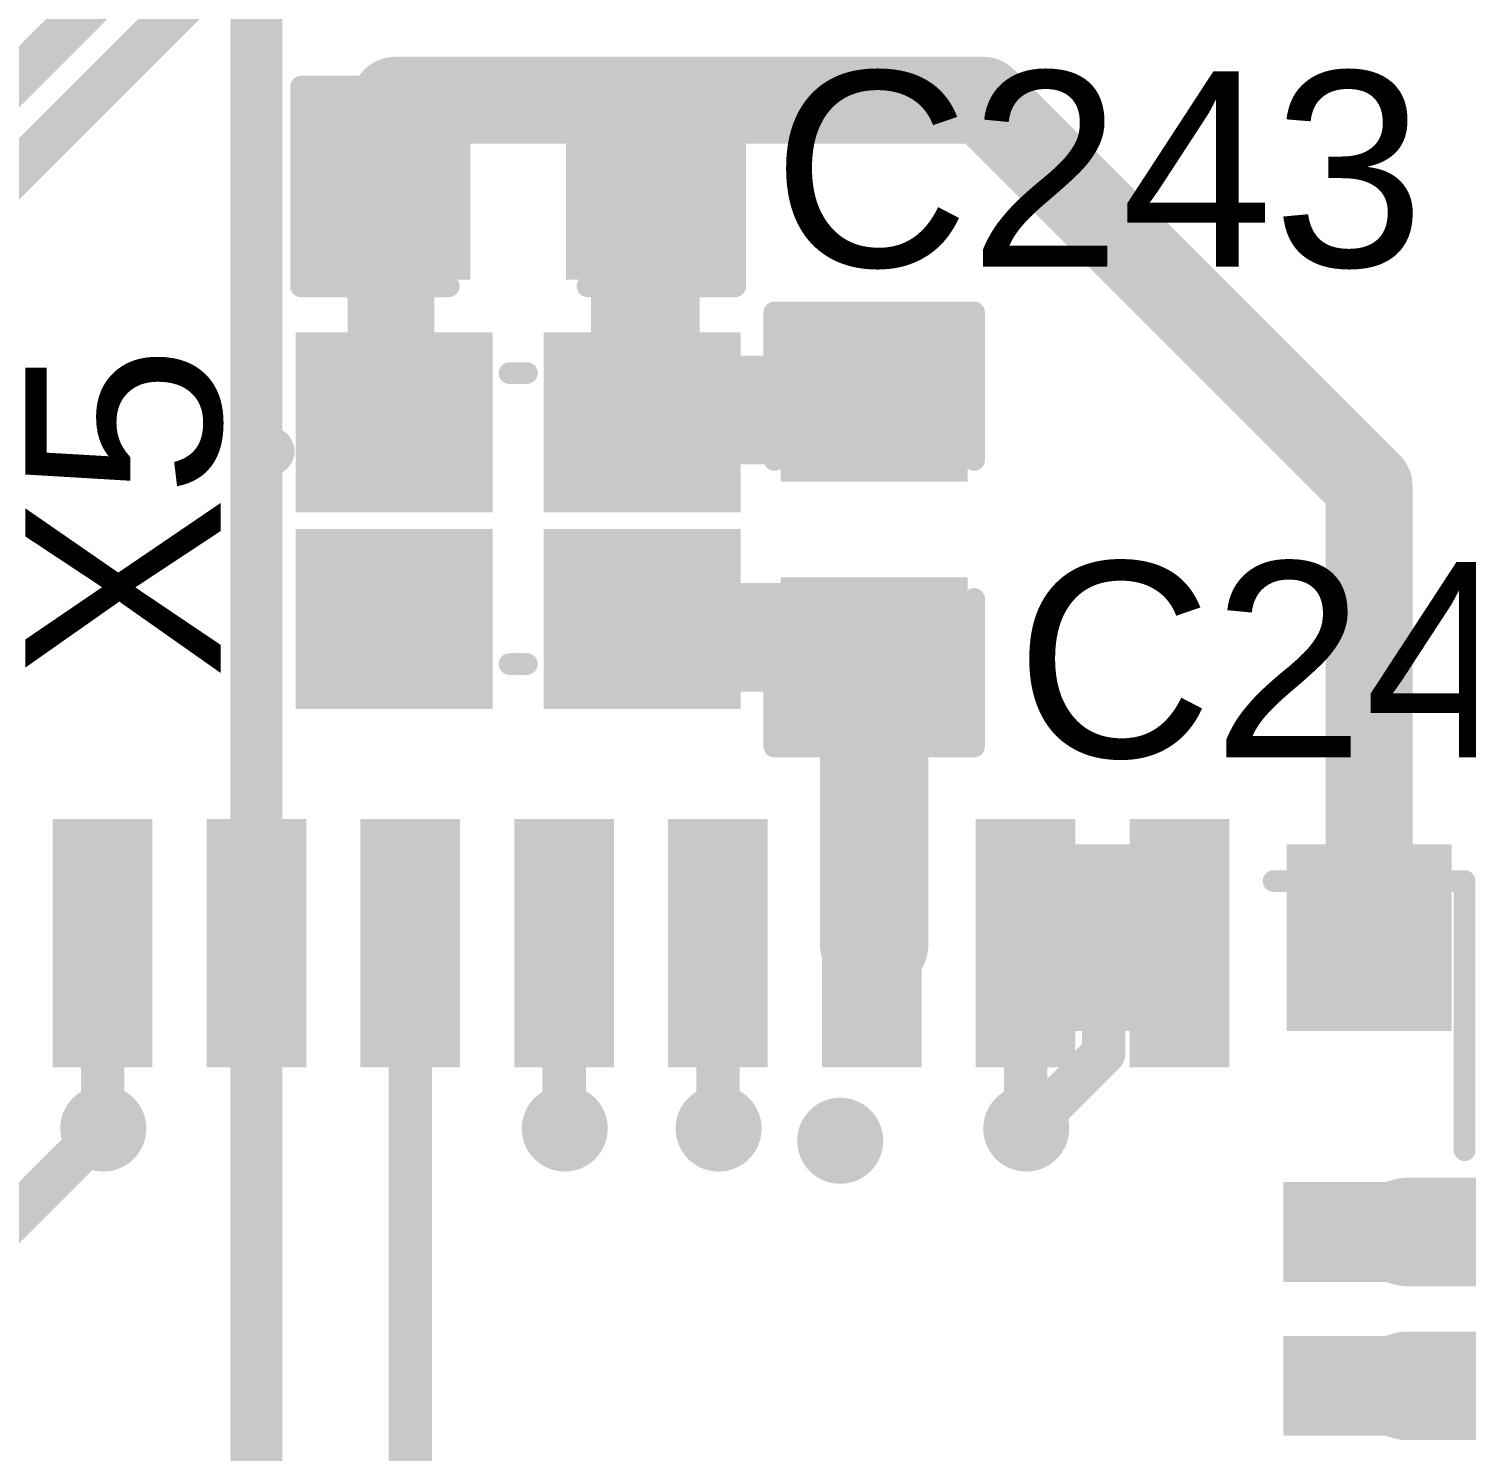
# Model space of a CAD drawing. Header units: millimetres. Extents: x -0.39 to 4.37, y -0.38 to 3.54.
# Drawn here: x 3.4101 to 3.7412, y 2.2055 to 2.5332 of the extents above; entities that cross this region are included whole.
import ezdxf

# ---------------------------------------------------------------- set-up
doc = ezdxf.new("R2010")
doc.units = ezdxf.units.MM
doc.header["$MEASUREMENT"] = 0
for name, color, linetype in [('BottomLayer', 5, 'Continuous'), ('BottomPaste', 16, 'Continuous'), ('BottomSolder', 6, 'Continuous'), ('TopLayer', 1, 'Continuous'), ('TopOverlay', 2, 'Continuous'), ('TopPaste', 8, 'Continuous'), ('TopSolder', 216, 'Continuous'), ('ViaHoleLayer', 16, 'Continuous')]:
    doc.layers.add(name, color=color, linetype=linetype)
doc.styles.add('Arial', font='', dxfattribs={"height": 0.2})
doc.styles.get('Arial').set_extended_font_data('Arial')

# ---------------------------------------------------------------- blocks, each defined once
blk = doc.blocks.new('Q22FA12800078_74')
at = {"layer": 'TopLayer'}
for points in [[(-0.04724, 0.03937), (-0.00984, 0.03937), (-0.00984, 0.0059), (-0.04724, 0.0059)], [(0.00984, 0.03937), (0.04724, 0.03937), (0.04724, 0.0059), (0.00984, 0.0059)], [(-0.04724, -0.0059), (-0.00984, -0.0059), (-0.00984, -0.03937), (-0.04724, -0.03937)], [(0.00984, -0.0059), (0.04724, -0.0059), (0.04724, -0.03937), (0.00984, -0.03937)]]:
    blk.add_hatch(color=1, dxfattribs=at).paths.add_polyline_path(points)
at = {"layer": 'TopPaste'}
for points in [[(-0.04724, 0.03937), (-0.00984, 0.03937), (-0.00984, 0.0059), (-0.04724, 0.0059)], [(0.00984, 0.03937), (0.04724, 0.03937), (0.04724, 0.0059), (0.00984, 0.0059)], [(-0.04724, -0.0059), (-0.00984, -0.0059), (-0.00984, -0.03937), (-0.04724, -0.03937)], [(0.00984, -0.0059), (0.04724, -0.0059), (0.04724, -0.03937), (0.00984, -0.03937)]]:
    blk.add_hatch(color=8, dxfattribs=at).paths.add_polyline_path(points)
at = {"layer": 'TopSolder'}
for points in [[(-0.05124, 0.04337), (-0.00584, 0.04337), (-0.00584, 0.00191), (-0.05124, 0.00191)], [(0.00584, 0.04337), (0.05124, 0.04337), (0.05124, 0.00191), (0.00584, 0.00191)], [(-0.05124, -0.00191), (-0.00584, -0.00191), (-0.00584, -0.04337), (-0.05124, -0.04337)], [(0.00584, -0.00191), (0.05124, -0.00191), (0.05124, -0.04337), (0.00584, -0.04337)]]:
    blk.add_hatch(color=216, dxfattribs=at).paths.add_polyline_path(points)
at = {"layer": 'TopOverlay', "const_width": 0.005}
for points in [[(-0.002, 0.034), (0.002, 0.034)], [(-0.002, -0.033), (0.002, -0.033)]]:
    blk.add_lwpolyline(points, dxfattribs=at)
at = {"layer": 'TopOverlay'}
for points, const_width in [([(-0.00325, 0.034, 1), (-0.00075, 0.034, 1)], 0.0025), ([(0.00075, 0.034, 1), (0.00325, 0.034, 1)], 0.0025), ([(-0.054, 0.016, 1), (-0.06, 0.016, 1)], 0.005), ([(-0.06125, 0.016, 1), (-0.05875, 0.016, 1)], 0.0025), ([(-0.05525, 0.016, 1), (-0.05275, 0.016, 1)], 0.0025), ([(-0.00325, -0.033, 1), (-0.00075, -0.033, 1)], 0.0025), ([(0.00075, -0.033, 1), (0.00325, -0.033, 1)], 0.0025)]:
    blk.add_lwpolyline(points, format="xyb", close=True, dxfattribs=dict(at, const_width=const_width))
blk = doc.blocks.new('AP6398S_81')
at = {"layer": 'TopLayer'}
for points in [[(-0.30748, -0.13425), (-0.25827, -0.13425), (-0.25827, -0.14921), (-0.30748, -0.14921)], [(-0.30748, -0.16969), (-0.25827, -0.16969), (-0.25827, -0.18465), (-0.30748, -0.18465)], [(-0.22283, -0.21909), (-0.22283, -0.26831), (-0.2378, -0.26831), (-0.2378, -0.21909)], [(-0.1874, -0.21909), (-0.1874, -0.26831), (-0.20236, -0.26831), (-0.20236, -0.21909)], [(-0.15197, -0.21909), (-0.15197, -0.26831), (-0.16693, -0.26831), (-0.16693, -0.21909)], [(-0.11654, -0.21909), (-0.11654, -0.26831), (-0.1315, -0.26831), (-0.1315, -0.21909)], [(-0.0811, -0.21909), (-0.0811, -0.26831), (-0.09606, -0.26831), (-0.09606, -0.21909)], [(-0.04567, -0.21909), (-0.04567, -0.26831), (-0.06063, -0.26831), (-0.06063, -0.21909)], [(-0.01024, -0.21909), (-0.01024, -0.26831), (-0.0252, -0.26831), (-0.0252, -0.21909)], [(0.0252, -0.21909), (0.0252, -0.26831), (0.01024, -0.26831), (0.01024, -0.21909)]]:
    blk.add_hatch(color=1, dxfattribs=at).paths.add_polyline_path(points)
at = {"layer": 'TopPaste'}
for points in [[(-0.30748, -0.13425), (-0.25827, -0.13425), (-0.25827, -0.14921), (-0.30748, -0.14921)], [(-0.30748, -0.16969), (-0.25827, -0.16969), (-0.25827, -0.18465), (-0.30748, -0.18465)], [(-0.22283, -0.21909), (-0.22283, -0.26831), (-0.2378, -0.26831), (-0.2378, -0.21909)], [(-0.1874, -0.21909), (-0.1874, -0.26831), (-0.20236, -0.26831), (-0.20236, -0.21909)], [(-0.15197, -0.21909), (-0.15197, -0.26831), (-0.16693, -0.26831), (-0.16693, -0.21909)], [(-0.11654, -0.21909), (-0.11654, -0.26831), (-0.1315, -0.26831), (-0.1315, -0.21909)], [(-0.0811, -0.21909), (-0.0811, -0.26831), (-0.09606, -0.26831), (-0.09606, -0.21909)], [(-0.04567, -0.21909), (-0.04567, -0.26831), (-0.06063, -0.26831), (-0.06063, -0.21909)], [(-0.01024, -0.21909), (-0.01024, -0.26831), (-0.0252, -0.26831), (-0.0252, -0.21909)], [(0.0252, -0.21909), (0.0252, -0.26831), (0.01024, -0.26831), (0.01024, -0.21909)]]:
    blk.add_hatch(color=8, dxfattribs=at).paths.add_polyline_path(points)
at = {"layer": 'TopSolder'}
for points in [[(-0.31148, -0.13025), (-0.25427, -0.13025), (-0.25427, -0.15321), (-0.31148, -0.15321)], [(-0.31148, -0.16568), (-0.25427, -0.16568), (-0.25427, -0.18865), (-0.31148, -0.18865)], [(-0.21883, -0.21509), (-0.21883, -0.27231), (-0.2418, -0.27231), (-0.2418, -0.21509)], [(-0.1834, -0.21509), (-0.1834, -0.27231), (-0.20636, -0.27231), (-0.20636, -0.21509)], [(-0.14797, -0.21509), (-0.14797, -0.27231), (-0.17093, -0.27231), (-0.17093, -0.21509)], [(-0.11254, -0.21509), (-0.11254, -0.27231), (-0.1355, -0.27231), (-0.1355, -0.21509)], [(-0.0771, -0.21509), (-0.0771, -0.27231), (-0.10006, -0.27231), (-0.10006, -0.21509)], [(-0.04167, -0.21509), (-0.04167, -0.27231), (-0.06463, -0.27231), (-0.06463, -0.21509)], [(-0.00624, -0.21509), (-0.00624, -0.27231), (-0.0292, -0.27231), (-0.0292, -0.21509)], [(0.0292, -0.21509), (0.0292, -0.27231), (0.00624, -0.27231), (0.00624, -0.21509)]]:
    blk.add_hatch(color=216, dxfattribs=at).paths.add_polyline_path(points)
at = {"layer": 'TopOverlay', "const_width": 0.005}
for points in [[(-0.296, -0.196), (-0.296, -0.258)], [(-0.252, -0.258), (-0.296, -0.258)]]:
    blk.add_lwpolyline(points, dxfattribs=at)
at = {"layer": 'TopOverlay', "const_width": 0.0025}
for points in [[(-0.29725, -0.196, 1), (-0.29475, -0.196, 1)], [(-0.29725, -0.258, 1), (-0.29475, -0.258, 1)], [(-0.29725, -0.258, 1), (-0.29475, -0.258, 1)], [(-0.25325, -0.258, 1), (-0.25075, -0.258, 1)]]:
    blk.add_lwpolyline(points, format="xyb", close=True, dxfattribs=at)
blk = doc.blocks.new('RES0603_B_157')
at = {"layer": 'BottomLayer'}
for points in [[(-0.045, -0.0175), (-0.045, 0.0175), (-0.015, 0.0175), (-0.015, -0.0175)], [(0.015, -0.0175), (0.015, 0.0175), (0.045, 0.0175), (0.045, -0.0175)]]:
    blk.add_hatch(color=5, dxfattribs=at).paths.add_polyline_path(points)
at = {"layer": 'BottomPaste'}
for points in [[(-0.045, -0.0175), (-0.045, 0.0175), (-0.015, 0.0175), (-0.015, -0.0175)], [(0.015, -0.0175), (0.015, 0.0175), (0.045, 0.0175), (0.045, -0.0175)]]:
    blk.add_hatch(color=16, dxfattribs=at).paths.add_polyline_path(points)
at = {"layer": 'BottomSolder'}
for points in [[(-0.049, -0.0215), (-0.049, 0.0215), (-0.011, 0.0215), (-0.011, -0.0215)], [(0.011, -0.0215), (0.011, 0.0215), (0.049, 0.0215), (0.049, -0.0215)]]:
    blk.add_hatch(color=6, dxfattribs=at).paths.add_polyline_path(points)
blk = doc.blocks.new('C__0603_435')
at = {"layer": 'TopLayer'}
for points in [[(-0.045, -0.0175), (-0.045, 0.0175), (-0.015, 0.0175), (-0.015, -0.0175)], [(0.015, -0.0175), (0.015, 0.0175), (0.045, 0.0175), (0.045, -0.0175)]]:
    blk.add_hatch(color=1, dxfattribs=at).paths.add_polyline_path(points)
at = {"layer": 'TopPaste'}
for points in [[(-0.045, -0.0175), (-0.045, 0.0175), (-0.015, 0.0175), (-0.015, -0.0175)], [(0.015, -0.0175), (0.015, 0.0175), (0.045, 0.0175), (0.045, -0.0175)]]:
    blk.add_hatch(color=8, dxfattribs=at).paths.add_polyline_path(points)
at = {"layer": 'TopSolder'}
for points in [[(-0.049, -0.0215), (-0.049, 0.0215), (-0.011, 0.0215), (-0.011, -0.0215)], [(0.011, -0.0215), (0.011, 0.0215), (0.049, 0.0215), (0.049, -0.0215)]]:
    blk.add_hatch(color=216, dxfattribs=at).paths.add_polyline_path(points)
at = {"layer": 'TopOverlay', "const_width": 0.005}
for points in [[(-0.05, 0.023), (-0.016, 0.023)], [(-0.05, 0.023), (-0.05, -0.023)], [(0.016, 0.023), (0.05, 0.023)], [(0.05, 0.023), (0.05, -0.023)], [(-0.05, -0.023), (-0.016, -0.023)], [(0.016, -0.023), (0.05, -0.023)]]:
    blk.add_lwpolyline(points, dxfattribs=at)
at = {"layer": 'TopOverlay', "const_width": 0.0025}
for points in [[(-0.05125, 0.023, 1), (-0.04875, 0.023, 1)], [(-0.05125, 0.023, 1), (-0.04875, 0.023, 1)], [(-0.01725, 0.023, 1), (-0.01475, 0.023, 1)], [(0.01475, 0.023, 1), (0.01725, 0.023, 1)], [(0.04875, 0.023, 1), (0.05125, 0.023, 1)], [(0.04875, 0.023, 1), (0.05125, 0.023, 1)], [(-0.05125, -0.023, 1), (-0.04875, -0.023, 1)], [(-0.05125, -0.023, 1), (-0.04875, -0.023, 1)], [(-0.01725, -0.023, 1), (-0.01475, -0.023, 1)], [(0.01475, -0.023, 1), (0.01725, -0.023, 1)], [(0.04875, -0.023, 1), (0.05125, -0.023, 1)], [(0.04875, -0.023, 1), (0.05125, -0.023, 1)]]:
    blk.add_lwpolyline(points, format="xyb", close=True, dxfattribs=at)
blk = doc.blocks.new('C__0603_436')
at = {"layer": 'TopLayer'}
for points in [[(-0.045, -0.0175), (-0.045, 0.0175), (-0.015, 0.0175), (-0.015, -0.0175)], [(0.015, -0.0175), (0.015, 0.0175), (0.045, 0.0175), (0.045, -0.0175)]]:
    blk.add_hatch(color=1, dxfattribs=at).paths.add_polyline_path(points)
at = {"layer": 'TopPaste'}
for points in [[(-0.045, -0.0175), (-0.045, 0.0175), (-0.015, 0.0175), (-0.015, -0.0175)], [(0.015, -0.0175), (0.015, 0.0175), (0.045, 0.0175), (0.045, -0.0175)]]:
    blk.add_hatch(color=8, dxfattribs=at).paths.add_polyline_path(points)
at = {"layer": 'TopSolder'}
for points in [[(-0.049, -0.0215), (-0.049, 0.0215), (-0.011, 0.0215), (-0.011, -0.0215)], [(0.011, -0.0215), (0.011, 0.0215), (0.049, 0.0215), (0.049, -0.0215)]]:
    blk.add_hatch(color=216, dxfattribs=at).paths.add_polyline_path(points)
at = {"layer": 'TopOverlay', "const_width": 0.005}
for points in [[(-0.05, -0.023), (-0.05, 0.023)], [(-0.05, 0.023), (-0.016, 0.023)], [(0.016, 0.023), (0.05, 0.023)], [(0.05, -0.023), (0.05, 0.023)], [(-0.05, -0.023), (-0.016, -0.023)], [(0.016, -0.023), (0.05, -0.023)]]:
    blk.add_lwpolyline(points, dxfattribs=at)
at = {"layer": 'TopOverlay', "const_width": 0.0025}
for points in [[(-0.05125, 0.023, 1), (-0.04875, 0.023, 1)], [(-0.05125, 0.023, 1), (-0.04875, 0.023, 1)], [(-0.01725, 0.023, 1), (-0.01475, 0.023, 1)], [(0.01475, 0.023, 1), (0.01725, 0.023, 1)], [(0.04875, 0.023, 1), (0.05125, 0.023, 1)], [(0.04875, 0.023, 1), (0.05125, 0.023, 1)], [(-0.05125, -0.023, 1), (-0.04875, -0.023, 1)], [(-0.05125, -0.023, 1), (-0.04875, -0.023, 1)], [(-0.01725, -0.023, 1), (-0.01475, -0.023, 1)], [(0.01475, -0.023, 1), (0.01725, -0.023, 1)], [(0.04875, -0.023, 1), (0.05125, -0.023, 1)], [(0.04875, -0.023, 1), (0.05125, -0.023, 1)]]:
    blk.add_lwpolyline(points, format="xyb", close=True, dxfattribs=at)

msp = doc.modelspace()

# ---------------------------------------------------------------- hatches: boundary and pattern name
at = {"layer": 'BottomLayer'}
h = msp.add_hatch(color=5, dxfattribs=at)
edge = h.paths.add_edge_path()
edge.add_arc((3.49446, 2.51669), 0.00591, 0, 360)
h = msp.add_hatch(color=5, dxfattribs=at)
edge = h.paths.add_edge_path()
edge.add_arc((3.55209, 2.44319), 0.00591, 0, 360)
h = msp.add_hatch(color=5, dxfattribs=at)
edge = h.paths.add_edge_path()
edge.add_arc((3.49482, 2.39882), 0.00591, 0, 360)
h = msp.add_hatch(color=5, dxfattribs=at)
edge = h.paths.add_edge_path()
edge.add_arc((3.42726, 2.27982), 0.00591, 0, 360)
h = msp.add_hatch(color=5, dxfattribs=at)
edge = h.paths.add_edge_path()
edge.add_arc((3.53355, 2.27982), 0.00591, 0, 360)
h = msp.add_hatch(color=5, dxfattribs=at)
edge = h.paths.add_edge_path()
edge.add_arc((3.56899, 2.27982), 0.00591, 0, 360)
h = msp.add_hatch(color=5, dxfattribs=at)
edge = h.paths.add_edge_path()
edge.add_arc((3.63985, 2.27982), 0.00591, 0, 360)
h = msp.add_hatch(color=5, dxfattribs=at)
edge = h.paths.add_edge_path()
edge.add_arc((3.597, 2.277), 0.00591, 0, 360)
at = {"layer": 'BottomSolder'}
h = msp.add_hatch(color=6, dxfattribs=at)
edge = h.paths.add_edge_path()
edge.add_arc((3.49446, 2.51669), 0.00991, 0, 360)
h = msp.add_hatch(color=6, dxfattribs=at)
edge = h.paths.add_edge_path()
edge.add_arc((3.55209, 2.44319), 0.00991, 0, 360)
h = msp.add_hatch(color=6, dxfattribs=at)
edge = h.paths.add_edge_path()
edge.add_arc((3.49482, 2.39882), 0.00991, 0, 360)
h = msp.add_hatch(color=6, dxfattribs=at)
edge = h.paths.add_edge_path()
edge.add_arc((3.42726, 2.27982), 0.00991, 0, 360)
h = msp.add_hatch(color=6, dxfattribs=at)
edge = h.paths.add_edge_path()
edge.add_arc((3.53355, 2.27982), 0.00991, 0, 360)
h = msp.add_hatch(color=6, dxfattribs=at)
edge = h.paths.add_edge_path()
edge.add_arc((3.56899, 2.27982), 0.00991, 0, 360)
h = msp.add_hatch(color=6, dxfattribs=at)
edge = h.paths.add_edge_path()
edge.add_arc((3.63985, 2.27982), 0.00991, 0, 360)
h = msp.add_hatch(color=6, dxfattribs=at)
edge = h.paths.add_edge_path()
edge.add_arc((3.597, 2.277), 0.00991, 0, 360)
at = {"layer": 'TopLayer'}
h = msp.add_hatch(color=1, dxfattribs=at)
edge = h.paths.add_edge_path()
edge.add_arc((3.49446, 2.51669), 0.00591, 0, 360)
h = msp.add_hatch(color=1, dxfattribs=at)
edge = h.paths.add_edge_path()
edge.add_arc((3.55209, 2.44319), 0.00591, 0, 360)
h = msp.add_hatch(color=1, dxfattribs=at)
edge = h.paths.add_edge_path()
edge.add_arc((3.49482, 2.39882), 0.00591, 0, 360)
h = msp.add_hatch(color=1, dxfattribs=at)
edge = h.paths.add_edge_path()
edge.add_arc((3.42726, 2.27982), 0.00591, 0, 360)
h = msp.add_hatch(color=1, dxfattribs=at)
edge = h.paths.add_edge_path()
edge.add_arc((3.53355, 2.27982), 0.00591, 0, 360)
h = msp.add_hatch(color=1, dxfattribs=at)
edge = h.paths.add_edge_path()
edge.add_arc((3.56899, 2.27982), 0.00591, 0, 360)
h = msp.add_hatch(color=1, dxfattribs=at)
edge = h.paths.add_edge_path()
edge.add_arc((3.63985, 2.27982), 0.00591, 0, 360)
h = msp.add_hatch(color=1, dxfattribs=at)
edge = h.paths.add_edge_path()
edge.add_arc((3.597, 2.277), 0.00591, 0, 360)
at = {"layer": 'TopSolder'}
h = msp.add_hatch(color=216, dxfattribs=at)
edge = h.paths.add_edge_path()
edge.add_arc((3.49446, 2.51669), 0.00991, 0, 360)
h = msp.add_hatch(color=216, dxfattribs=at)
edge = h.paths.add_edge_path()
edge.add_arc((3.55209, 2.44319), 0.00991, 0, 360)
h = msp.add_hatch(color=216, dxfattribs=at)
edge = h.paths.add_edge_path()
edge.add_arc((3.49482, 2.39882), 0.00991, 0, 360)
h = msp.add_hatch(color=216, dxfattribs=at)
edge = h.paths.add_edge_path()
edge.add_arc((3.42726, 2.27982), 0.00991, 0, 360)
h = msp.add_hatch(color=216, dxfattribs=at)
edge = h.paths.add_edge_path()
edge.add_arc((3.53355, 2.27982), 0.00991, 0, 360)
h = msp.add_hatch(color=216, dxfattribs=at)
edge = h.paths.add_edge_path()
edge.add_arc((3.56899, 2.27982), 0.00991, 0, 360)
h = msp.add_hatch(color=216, dxfattribs=at)
edge = h.paths.add_edge_path()
edge.add_arc((3.63985, 2.27982), 0.00991, 0, 360)
h = msp.add_hatch(color=216, dxfattribs=at)
edge = h.paths.add_edge_path()
edge.add_arc((3.597, 2.277), 0.00991, 0, 360)
at = {"layer": 'ViaHoleLayer'}
h = msp.add_hatch(color=16, dxfattribs=at)
edge = h.paths.add_edge_path()
edge.add_arc((3.49446, 2.51669), 0.00394, 0, 360)
h = msp.add_hatch(color=16, dxfattribs=at)
edge = h.paths.add_edge_path()
edge.add_arc((3.55209, 2.44319), 0.00394, 0, 360)
h = msp.add_hatch(color=16, dxfattribs=at)
edge = h.paths.add_edge_path()
edge.add_arc((3.49482, 2.39882), 0.00394, 0, 360)
h = msp.add_hatch(color=16, dxfattribs=at)
edge = h.paths.add_edge_path()
edge.add_arc((3.42726, 2.27982), 0.00394, 0, 360)
h = msp.add_hatch(color=16, dxfattribs=at)
edge = h.paths.add_edge_path()
edge.add_arc((3.53355, 2.27982), 0.00394, 0, 360)
h = msp.add_hatch(color=16, dxfattribs=at)
edge = h.paths.add_edge_path()
edge.add_arc((3.56899, 2.27982), 0.00394, 0, 360)
h = msp.add_hatch(color=16, dxfattribs=at)
edge = h.paths.add_edge_path()
edge.add_arc((3.63985, 2.27982), 0.00394, 0, 360)
h = msp.add_hatch(color=16, dxfattribs=at)
edge = h.paths.add_edge_path()
edge.add_arc((3.597, 2.277), 0.00394, 0, 360)

# ---------------------------------------------------------------- linework, layer by layer
at = {"layer": 'BottomLayer'}
for points, const_width in [([(3.32082, 2.43504), (3.64782, 2.76204)], 0.01), ([(3.35582, 2.44882), (3.66382, 2.75682)], 0.01), ([(3.49446, 2.51669), (3.62995, 2.51669)], 0.02), ([(3.62995, 2.51669), (3.71882, 2.42782)], 0.02), ([(3.71882, 2.32382), (3.71882, 2.42782)], 0.02), ([(3.6577, 2.3227), (3.65882, 2.32382)], 0.01), ([(3.6577, 2.29718), (3.6577, 2.3227)], 0.01), ([(3.64034, 2.27982), (3.6577, 2.29718)], 0.01), ([(3.39126, 2.24382), (3.42726, 2.27982)], 0.01), ([(3.63985, 2.27982), (3.64034, 2.27982)], 0.01)]:
    msp.add_lwpolyline(points, dxfattribs=dict(at, const_width=const_width))
for points, const_width in [([(3.48946, 2.51669, 1), (3.49946, 2.51669, 1)], 0.01), ([(3.62495, 2.51669, 1), (3.63495, 2.51669, 1)], 0.01), ([(3.62495, 2.51669, 1), (3.63495, 2.51669, 1)], 0.01), ([(3.71382, 2.42782, 1), (3.72382, 2.42782, 1)], 0.01), ([(3.71382, 2.42782, 1), (3.72382, 2.42782, 1)], 0.01), ([(3.71382, 2.32382, 1), (3.72382, 2.32382, 1)], 0.01), ([(3.6552, 2.3227, 1), (3.6602, 2.3227, 1)], 0.005), ([(3.6552, 2.3227, 1), (3.6602, 2.3227, 1)], 0.005), ([(3.65632, 2.32382, 1), (3.66132, 2.32382, 1)], 0.005), ([(3.6552, 2.29718, 1), (3.6602, 2.29718, 1)], 0.005), ([(3.6552, 2.29718, 1), (3.6602, 2.29718, 1)], 0.005), ([(3.42476, 2.27982, 1), (3.42976, 2.27982, 1)], 0.005), ([(3.63735, 2.27982, 1), (3.64235, 2.27982, 1)], 0.005), ([(3.63784, 2.27982, 1), (3.64284, 2.27982, 1)], 0.005), ([(3.63784, 2.27982, 1), (3.64284, 2.27982, 1)], 0.005)]:
    msp.add_lwpolyline(points, format="xyb", close=True, dxfattribs=dict(at, const_width=const_width))
at = {"layer": 'TopLayer'}
for points, const_width in [([(3.46254, 2.32252), (3.46254, 2.55879)], 0.012), ([(3.49446, 2.49846), (3.49446, 2.51669)], 0.02), ([(3.49282, 2.49682), (3.49446, 2.49846)], 0.02), ([(3.49282, 2.47455), (3.49282, 2.49682)], 0.02), ([(3.55209, 2.49609), (3.55282, 2.49682)], 0.025), ([(3.55209, 2.44319), (3.55209, 2.49609)], 0.025), ([(3.49282, 2.47455), (3.49355, 2.47382)], 0.02), ([(3.49355, 2.44319), (3.49355, 2.47382)], 0.02), ([(3.60232, 2.44532), (3.60482, 2.44782)], 0.025), ([(3.55209, 2.44319), (3.55423, 2.44532)], 0.025), ([(3.55423, 2.44532), (3.60232, 2.44532)], 0.025), ([(3.55137, 2.44246), (3.55209, 2.44319)], 0.025), ([(3.49355, 2.44319), (3.49428, 2.44246)], 0.02), ([(3.49482, 2.39773), (3.49482, 2.39882)], 0.025), ([(3.49428, 2.39718), (3.49482, 2.39773)], 0.025), ([(3.55137, 2.39718), (3.5556, 2.39295)], 0.025), ([(3.5556, 2.39295), (3.59719, 2.39295)], 0.025), ([(3.59719, 2.39295), (3.60232, 2.38782)], 0.025), ([(3.60232, 2.38782), (3.60482, 2.38782)], 0.025), ([(3.60482, 2.32252), (3.60482, 2.38782)], 0.025), ([(3.46254, 1.99746), (3.46254, 2.32252)], 0.012), ([(3.42711, 2.27982), (3.42711, 2.32252)], 0.01), ([(3.49797, 2.18015), (3.49797, 2.32252)], 0.01), ([(3.53341, 2.27982), (3.53341, 2.32252)], 0.01), ([(3.56884, 2.27982), (3.56884, 2.32252)], 0.01), ([(3.6397, 2.27982), (3.6397, 2.32252)], 0.01), ([(3.7277, 2.25599), (3.77138, 2.25599)], 0.025), ([(3.7277, 2.22055), (3.77138, 2.22055)], 0.025)]:
    msp.add_lwpolyline(points, dxfattribs=dict(at, const_width=const_width))
for points, const_width in [([(3.48946, 2.51669, 1), (3.49946, 2.51669, 1)], 0.01), ([(3.48782, 2.49682, 1), (3.49782, 2.49682, 1)], 0.01), ([(3.48782, 2.49682, 1), (3.49782, 2.49682, 1)], 0.01), ([(3.48946, 2.49846, 1), (3.49946, 2.49846, 1)], 0.01), ([(3.48946, 2.49846, 1), (3.49946, 2.49846, 1)], 0.01), ([(3.54584, 2.49609, 1), (3.55834, 2.49609, 1)], 0.0125), ([(3.54584, 2.49609, 1), (3.55834, 2.49609, 1)], 0.0125), ([(3.54657, 2.49682, 1), (3.55907, 2.49682, 1)], 0.0125), ([(3.48782, 2.47455, 1), (3.49782, 2.47455, 1)], 0.01), ([(3.48782, 2.47455, 1), (3.49782, 2.47455, 1)], 0.01), ([(3.48855, 2.47382, 1), (3.49855, 2.47382, 1)], 0.01), ([(3.48855, 2.47382, 1), (3.49855, 2.47382, 1)], 0.01), ([(3.59857, 2.44782, 1), (3.61107, 2.44782, 1)], 0.0125), ([(3.54798, 2.44532, 1), (3.56048, 2.44532, 1)], 0.0125), ([(3.54798, 2.44532, 1), (3.56048, 2.44532, 1)], 0.0125), ([(3.59607, 2.44532, 1), (3.60857, 2.44532, 1)], 0.0125), ([(3.59607, 2.44532, 1), (3.60857, 2.44532, 1)], 0.0125), ([(3.54512, 2.44246, 1), (3.55762, 2.44246, 1)], 0.0125), ([(3.54584, 2.44319, 1), (3.55834, 2.44319, 1)], 0.0125), ([(3.54584, 2.44319, 1), (3.55834, 2.44319, 1)], 0.0125), ([(3.54584, 2.44319, 1), (3.55834, 2.44319, 1)], 0.0125), ([(3.48855, 2.44319, 1), (3.49855, 2.44319, 1)], 0.01), ([(3.48855, 2.44319, 1), (3.49855, 2.44319, 1)], 0.01), ([(3.48928, 2.44246, 1), (3.49928, 2.44246, 1)], 0.01), ([(3.48857, 2.39882, 1), (3.50107, 2.39882, 1)], 0.0125), ([(3.48803, 2.39718, 1), (3.50053, 2.39718, 1)], 0.0125), ([(3.48857, 2.39773, 1), (3.50107, 2.39773, 1)], 0.0125), ([(3.48857, 2.39773, 1), (3.50107, 2.39773, 1)], 0.0125), ([(3.54512, 2.39718, 1), (3.55762, 2.39718, 1)], 0.0125), ([(3.54935, 2.39295, 1), (3.56185, 2.39295, 1)], 0.0125), ([(3.54935, 2.39295, 1), (3.56185, 2.39295, 1)], 0.0125), ([(3.59094, 2.39295, 1), (3.60344, 2.39295, 1)], 0.0125), ([(3.59094, 2.39295, 1), (3.60344, 2.39295, 1)], 0.0125), ([(3.59607, 2.38782, 1), (3.60857, 2.38782, 1)], 0.0125), ([(3.59607, 2.38782, 1), (3.60857, 2.38782, 1)], 0.0125), ([(3.59857, 2.38782, 1), (3.61107, 2.38782, 1)], 0.0125), ([(3.59857, 2.38782, 1), (3.61107, 2.38782, 1)], 0.0125), ([(3.59857, 2.32252, 1), (3.61107, 2.32252, 1)], 0.0125), ([(3.45954, 2.32252, 1), (3.46554, 2.32252, 1)], 0.006), ([(3.45954, 2.32252, 1), (3.46554, 2.32252, 1)], 0.006), ([(3.42461, 2.32252, 1), (3.42961, 2.32252, 1)], 0.005), ([(3.49547, 2.32252, 1), (3.50047, 2.32252, 1)], 0.005), ([(3.53091, 2.32252, 1), (3.53591, 2.32252, 1)], 0.005), ([(3.56634, 2.32252, 1), (3.57134, 2.32252, 1)], 0.005), ([(3.6372, 2.32252, 1), (3.6422, 2.32252, 1)], 0.005), ([(3.42461, 2.27982, 1), (3.42961, 2.27982, 1)], 0.005), ([(3.53091, 2.27982, 1), (3.53591, 2.27982, 1)], 0.005), ([(3.56634, 2.27982, 1), (3.57134, 2.27982, 1)], 0.005), ([(3.6372, 2.27982, 1), (3.6422, 2.27982, 1)], 0.005), ([(3.72145, 2.25599, 1), (3.73395, 2.25599, 1)], 0.0125), ([(3.72145, 2.22055, 1), (3.73395, 2.22055, 1)], 0.0125)]:
    msp.add_lwpolyline(points, format="xyb", close=True, dxfattribs=dict(at, const_width=const_width))

# ---------------------------------------------------------------- block references
for name, p in [('C__0603_436', (3.52282, 2.49682)), ('Q22FA12800078_74', (3.52282, 2.41982))]:
    msp.add_blockref(name, p)
for name, p, rotation in [('C__0603_435', (3.60482, 2.41782), 90), ('AP6398S_81', (3.44482, 2.07882), 180), ('RES0603_B_157', (3.68882, 2.32382), 180)]:
    msp.add_blockref(name, p, dxfattribs=dict(rotation=rotation))

# ---------------------------------------------------------------- texts
at = {"layer": 'TopOverlay', "style": 'Arial'}
for s, p in [('C243', (3.58135, 2.47833)), ('C244', (3.63735, 2.36533))]:
    msp.add_text(s, height=0.045, dxfattribs=at).set_placement(p)
msp.add_text('X5', height=0.045, rotation=90, dxfattribs=at).set_placement((3.45432, 2.38333))

doc.saveas('drawing.dxf')
